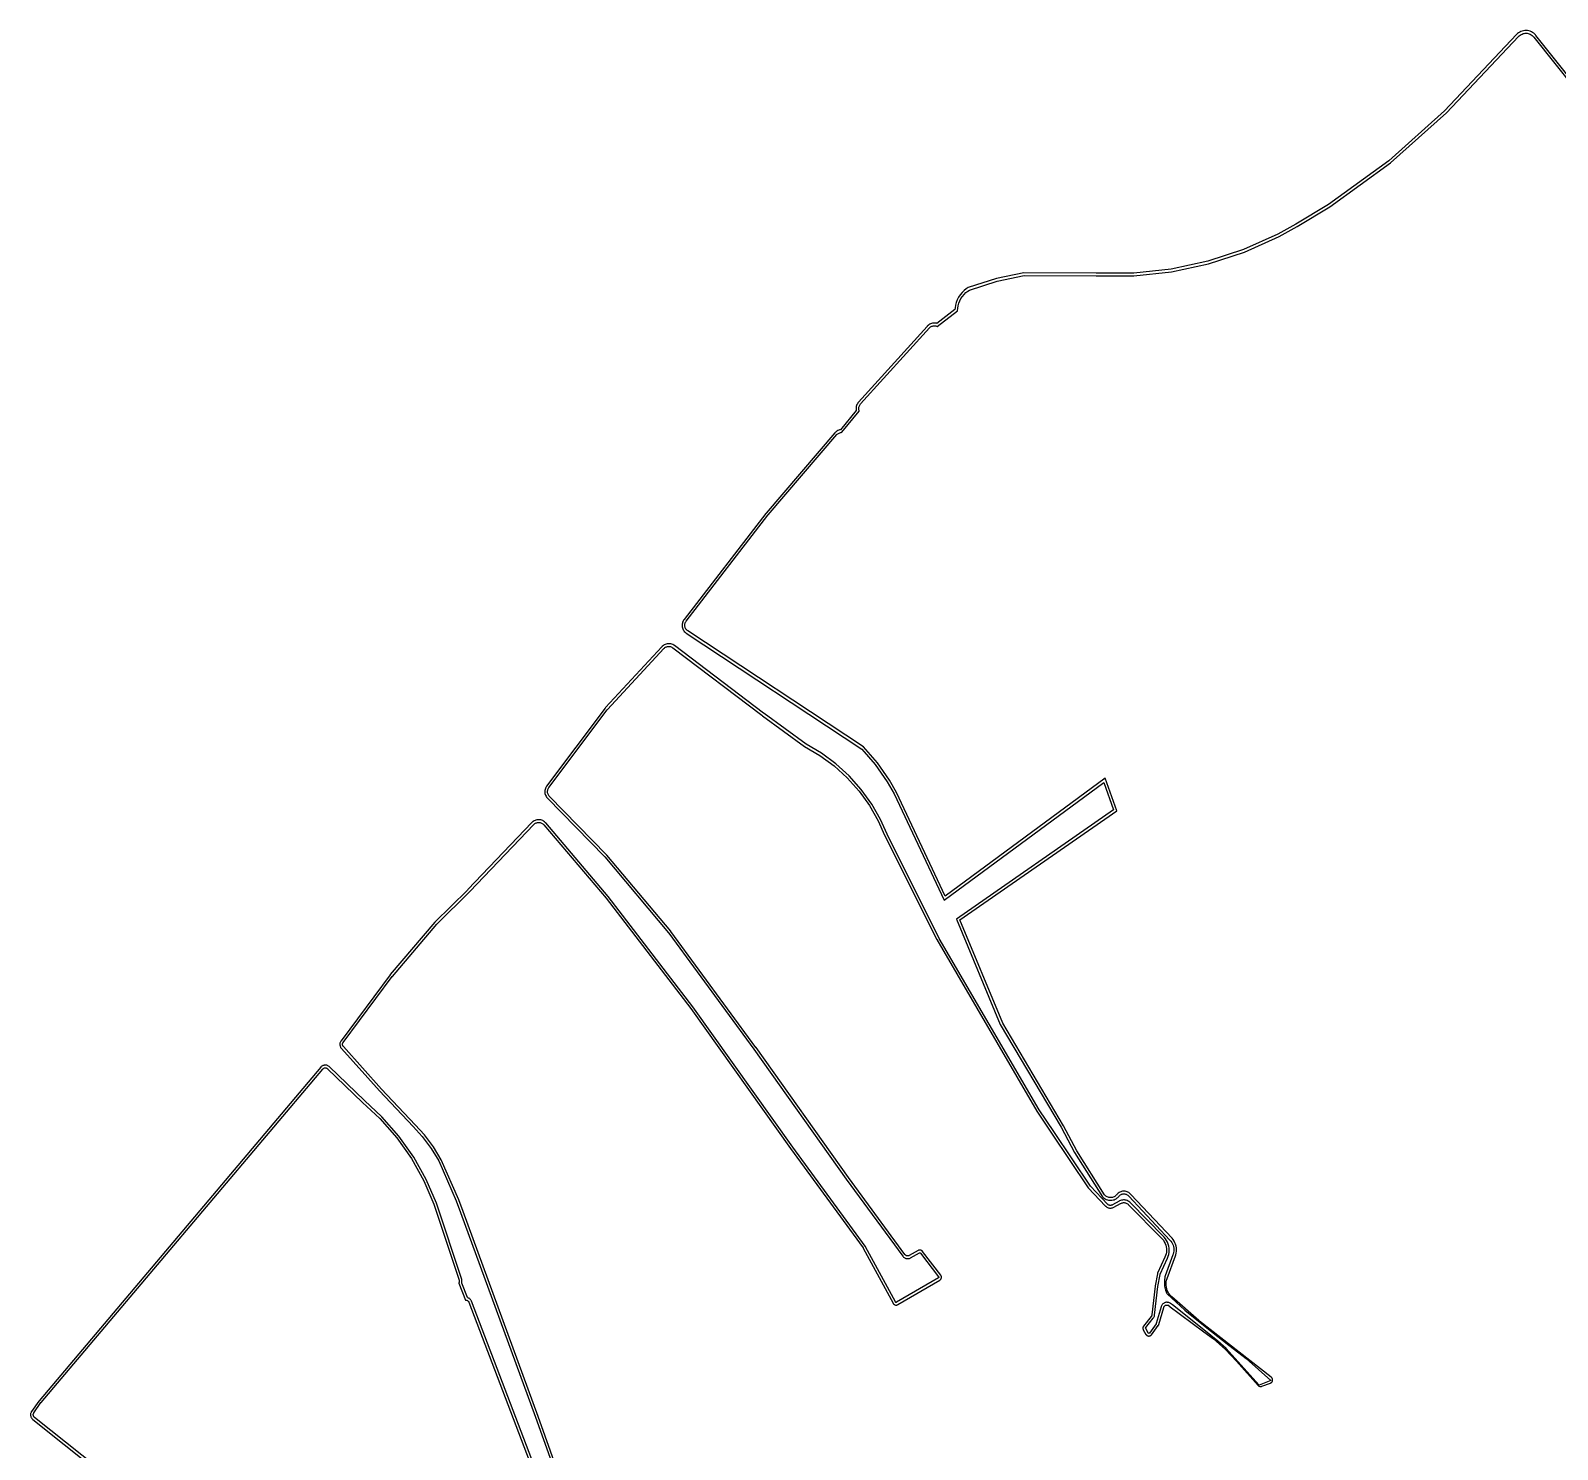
# Model space of a CAD drawing. Header units: millimetres. Extents: x 676447 to 689606, y 7455628 to 7463967.
# Drawn here: x 681725.7 to 682177.6, y 7463356.9 to 7463776.8 of the extents above; entities that cross this region are included whole.
import ezdxf

# ---------------------------------------------------------------- set-up
doc = ezdxf.new("R2010")
doc.units = ezdxf.units.MM
doc.header["$LTSCALE"] = 0.1
doc.header["$MEASUREMENT"] = 0
doc.layers.add('MUB_MEIOFIO', color=7, linetype='Continuous')
doc.layers.add('MUB_QUADRAS', color=7, linetype='Continuous')

msp = doc.modelspace()

# ---------------------------------------------------------------- linework, layer by layer
at = {"layer": 'MUB_MEIOFIO', "color": 244, "linetype": 'Continuous'}
for points in [[(682202.67, 7463735.92), (682171.18, 7463775.41), (682171.1, 7463775.51), (682170.84, 7463775.79), (682170.53, 7463776.05), (682170.21, 7463776.27), (682169.85, 7463776.46), (682169.49, 7463776.61), (682169.11, 7463776.73), (682168.71, 7463776.81), (682168.31, 7463776.83), (682167.93, 7463776.82), (682167.54, 7463776.77), (682167.14, 7463776.68), (682166.75, 7463776.54), (682166.41, 7463776.36), (682166.07, 7463776.16), (682165.74, 7463775.91), (682165.48, 7463775.65), (682144.13, 7463753.09), (682127.68, 7463738.31), (682109.76, 7463725.34), (682100.17, 7463719.48), (682094.83, 7463716.55), (682084.68, 7463712), (682074.11, 7463708.54), (682063.24, 7463706.21), (682052.2, 7463705.02), (682041.04, 7463704.99), (682019.69, 7463705.13), (682011.57, 7463703.42), (682003.19, 7463700.75), (682002.63, 7463700.38), (682001.98, 7463699.86), (682001.38, 7463699.27), (682000.84, 7463698.62), (682000.37, 7463697.92), (681999.98, 7463697.17), (681999.68, 7463696.38), (681999.45, 7463695.57), (681999.31, 7463694.74), (681999.29, 7463694.32), (681993.88, 7463690.18), (681993.82, 7463690.2), (681993.54, 7463690.24), (681993.25, 7463690.27), (681992.94, 7463690.26), (681992.66, 7463690.22), (681992.38, 7463690.15), (681992.09, 7463690.05), (681991.82, 7463689.9), (681991.59, 7463689.75), (681991.36, 7463689.58), (681991.08, 7463689.32), (681991.05, 7463689.27), (681970.72, 7463666.85), (681970.55, 7463666.63), (681970.4, 7463666.39), (681970.27, 7463666.15), (681970.15, 7463665.86), (681970.07, 7463665.56), (681970.04, 7463665.29), (681970.01, 7463665.01), (681970.02, 7463664.68), (681970.08, 7463664.4), (681970.08, 7463664.4), (681965.37, 7463658.69), (681965.16, 7463658.64), (681964.89, 7463658.55), (681964.61, 7463658.44), (681964.35, 7463658.28), (681964.11, 7463658.11), (681963.91, 7463657.93), (681963.77, 7463657.78), (681943.38, 7463634.04), (681943.3, 7463633.94), (681919.11, 7463602.53), (681918.95, 7463602.31), (681918.81, 7463602.04), (681918.69, 7463601.76), (681918.61, 7463601.49), (681918.55, 7463601.2), (681918.54, 7463600.91), (681918.54, 7463600.62), (681918.58, 7463600.32), (681918.65, 7463600.04), (681918.75, 7463599.77), (681918.88, 7463599.5), (681919.03, 7463599.25), (681919.2, 7463599.03), (681919.41, 7463598.79), (681919.61, 7463598.63), (681919.76, 7463598.52), (681971.69, 7463564.2), (681975.69, 7463559.59), (681979.22, 7463554.53), (681981.29, 7463550.94), (681996.06, 7463519.47), (682043.32, 7463554.34), (682046.19, 7463546.2), (681999.71, 7463513.9), (682012.7, 7463482.73), (682030.7, 7463452.31), (682034.65, 7463444.85), (682042.89, 7463431.73), (682043.17, 7463431.46), (682043.44, 7463431.24), (682043.73, 7463431.07), (682044.04, 7463430.91), (682044.38, 7463430.8), (682044.7, 7463430.72), (682045.03, 7463430.67), (682045.37, 7463430.66), (682045.73, 7463430.69), (682046.06, 7463430.75), (682046.4, 7463430.84), (682046.7, 7463430.98), (682047, 7463431.13), (682047.3, 7463431.34), (682047.52, 7463431.53), (682047.65, 7463431.64), (682047.85, 7463431.91), (682047.97, 7463432.05), (682048.11, 7463432.17), (682048.27, 7463432.29), (682048.43, 7463432.39), (682048.6, 7463432.46), (682048.78, 7463432.52), (682048.98, 7463432.56), (682049.16, 7463432.58), (682049.35, 7463432.58), (682049.54, 7463432.56), (682049.72, 7463432.52), (682049.91, 7463432.46), (682050.08, 7463432.39), (682050.24, 7463432.29), (682050.39, 7463432.18), (682050.54, 7463432.04), (682050.68, 7463431.89), (682050.73, 7463431.84), (682062.9, 7463418.88), (682063.2, 7463418.53), (682063.44, 7463418.16), (682063.66, 7463417.76), (682063.82, 7463417.37), (682063.94, 7463416.95), (682064.03, 7463416.5), (682064.06, 7463416.07), (682064.04, 7463415.64), (682063.98, 7463415.2), (682063.87, 7463414.76), (682063.79, 7463414.51), (682061.48, 7463408.28), (682061.42, 7463408.03), (682061.37, 7463407.78), (682061.33, 7463407.53), (682061.29, 7463407.28), (682061.27, 7463407.03), (682061.25, 7463406.78), (682061.24, 7463406.52), (682061.24, 7463406.27), (682061.25, 7463406.02), (682061.26, 7463405.76), (682061.29, 7463405.51), (682061.32, 7463405.26), (682061.36, 7463405.01), (682061.42, 7463404.76), (682061.47, 7463404.52), (682061.54, 7463404.27), (682061.62, 7463404.03), (682061.7, 7463403.79), (682061.79, 7463403.55), (682061.89, 7463403.32), (682062, 7463403.09), (682062.12, 7463402.86), (682067.34, 7463398.17), (682073.79, 7463392.89), (682080.31, 7463387.79), (682085.42, 7463383.83), (682092.78, 7463377.33), (682089.27, 7463375.96), (682079.48, 7463386.77), (682077.1, 7463389.01), (682072.95, 7463392.35), (682063.66, 7463399.68), (682063.07, 7463400.12), (682062.94, 7463400.21), (682062.77, 7463400.3), (682062.59, 7463400.38), (682062.39, 7463400.44), (682062.21, 7463400.46), (682062.07, 7463400.47), (682061.84, 7463400.47), (682061.66, 7463400.43), (682061.49, 7463400.4), (682061.29, 7463400.32), (682061.15, 7463400.25), (682060.97, 7463400.15), (682060.8, 7463400), (682060.7, 7463399.9), (682060.57, 7463399.76), (682060.47, 7463399.6), (682060.38, 7463399.43), (682060.3, 7463399.24), (682060.28, 7463399.16), (682058.85, 7463394.19), (682058.83, 7463394.14), (682058.82, 7463394.12), (682056.82, 7463391.37), (682056.81, 7463391.36), (682056.79, 7463391.34), (682056.79, 7463391.34), (682056.78, 7463391.33), (682056.76, 7463391.32), (682056.72, 7463391.3), (682056.7, 7463391.29), (682056.7, 7463391.29), (682056.65, 7463391.28), (682056.59, 7463391.3), (682056.59, 7463391.3), (682056.57, 7463391.3), (682056.53, 7463391.33), (682056.51, 7463391.35), (682056.51, 7463391.35), (682056.48, 7463391.38), (682056.47, 7463391.39), (682055.72, 7463392.68), (682055.71, 7463392.72), (682055.69, 7463392.77), (682055.69, 7463392.79), (682055.68, 7463392.84), (682055.7, 7463392.9), (682055.7, 7463392.9), (682055.73, 7463392.95), (682055.76, 7463392.99), (682057.96, 7463395.74), (682058.06, 7463395.87), (682058.16, 7463396.06), (682058.22, 7463396.2), (682058.29, 7463396.37), (682058.34, 7463396.62), (682058.34, 7463396.69), (682059.32, 7463405.16), (682059.33, 7463405.19), (682059.96, 7463408.71), (682059.96, 7463408.73), (682059.98, 7463408.79), (682059.99, 7463408.8), (682062.15, 7463413.53), (682062.36, 7463414.08), (682062.52, 7463414.65), (682062.63, 7463415.26), (682062.66, 7463415.86), (682062.64, 7463416.47), (682062.54, 7463417.07), (682062.39, 7463417.66), (682062.19, 7463418.22), (682061.92, 7463418.77), (682061.59, 7463419.29), (682061.21, 7463419.76), (682061.01, 7463419.98), (682051.21, 7463429.93), (682051.02, 7463430.11), (682050.77, 7463430.3), (682050.52, 7463430.44), (682050.26, 7463430.56), (682049.97, 7463430.66), (682049.68, 7463430.72), (682049.41, 7463430.76), (682049.1, 7463430.76), (682048.82, 7463430.73), (682048.51, 7463430.67), (682048.23, 7463430.58), (682048, 7463430.48), (682047.88, 7463430.42), (682045.87, 7463429.3), (682045.75, 7463429.23), (682045.65, 7463429.2), (682045.53, 7463429.17), (682045.39, 7463429.15), (682045.28, 7463429.14), (682045.15, 7463429.15), (682045.02, 7463429.17), (682044.91, 7463429.21), (682044.78, 7463429.26), (682044.66, 7463429.31), (682044.59, 7463429.37), (682044.46, 7463429.48), (682044.4, 7463429.54), (682039.34, 7463434.85), (682028.51, 7463450.98), (682024.16, 7463457.42), (681994.57, 7463508.18), (681979.18, 7463539.05), (681977.28, 7463543.3), (681974.65, 7463547.92), (681971.55, 7463552.25), (681968, 7463556.23), (681964.06, 7463559.82), (681959.77, 7463562.97), (681955.24, 7463565.62), (681942.79, 7463574.68), (681942.61, 7463574.82), (681916.28, 7463594.81), (681916.06, 7463594.96), (681915.8, 7463595.1), (681915.52, 7463595.22), (681915.24, 7463595.3), (681914.96, 7463595.34), (681914.67, 7463595.37), (681914.36, 7463595.36), (681914.08, 7463595.32), (681913.8, 7463595.25), (681913.53, 7463595.15), (681913.25, 7463595.02), (681913.01, 7463594.86), (681912.78, 7463594.69), (681912.59, 7463594.51), (681912.56, 7463594.48), (681895.91, 7463576.45), (681895.76, 7463576.27), (681878.46, 7463553.26), (681878.32, 7463553.03), (681878.19, 7463552.78), (681878.08, 7463552.52), (681877.99, 7463552.22), (681877.95, 7463551.93), (681877.92, 7463551.65), (681877.93, 7463551.34), (681877.97, 7463551.07), (681878.04, 7463550.78), (681878.14, 7463550.51), (681878.27, 7463550.25), (681878.43, 7463549.99), (681878.6, 7463549.77), (681878.7, 7463549.65), (681895.62, 7463532.39), (681895.7, 7463532.3), (681914.54, 7463509.77), (681914.6, 7463509.69), (681939.79, 7463475.39), (681939.81, 7463475.37), (681967.12, 7463436.91), (681983.84, 7463414.13), (681983.95, 7463413.98), (681984.09, 7463413.86), (681984.24, 7463413.73), (681984.4, 7463413.64), (681984.54, 7463413.57), (681984.75, 7463413.48), (681984.92, 7463413.45), (681984.92, 7463413.45), (681985.07, 7463413.42), (681985.29, 7463413.4), (681985.5, 7463413.42), (681985.65, 7463413.44), (681985.84, 7463413.48), (681986.03, 7463413.57), (681986.14, 7463413.62), (681988.77, 7463415.1), (681988.83, 7463415.12), (681988.85, 7463415.13), (681988.87, 7463415.13), (681988.9, 7463415.14), (681988.92, 7463415.14), (681988.95, 7463415.14), (681988.97, 7463415.13), (681988.99, 7463415.13), (681989, 7463415.12), (681989.04, 7463415.09), (681989.08, 7463415.05), (681989.11, 7463415.02), (681994.42, 7463408.04), (681994.45, 7463407.99), (681994.46, 7463407.98), (681994.46, 7463407.96), (681994.47, 7463407.93), (681994.48, 7463407.9), (681994.48, 7463407.89), (681994.48, 7463407.87), (681994.47, 7463407.84), (681994.46, 7463407.81), (681994.45, 7463407.79), (681994.43, 7463407.77), (681994.38, 7463407.72), (681994.37, 7463407.72), (681981.94, 7463400.48), (681981.91, 7463400.46), (681981.89, 7463400.45), (681981.89, 7463400.45), (681981.84, 7463400.44), (681981.79, 7463400.46), (681981.77, 7463400.46), (681981.73, 7463400.48), (681981.72, 7463400.49), (681981.7, 7463400.5), (681981.69, 7463400.51), (681981.66, 7463400.56), (681981.65, 7463400.58), (681972.85, 7463416.88), (681972.78, 7463417.01), (681972.74, 7463417.08), (681951.3, 7463446.43), (681921.71, 7463487.89), (681921.68, 7463487.92), (681896.69, 7463520.55), (681878.21, 7463542.32), (681878.02, 7463542.51), (681877.81, 7463542.7), (681877.57, 7463542.87), (681877.31, 7463543.01), (681877.04, 7463543.12), (681876.74, 7463543.21), (681876.45, 7463543.25), (681876.19, 7463543.28), (681875.88, 7463543.28), (681875.58, 7463543.24), (681875.3, 7463543.17), (681875.03, 7463543.07), (681874.76, 7463542.94), (681874.51, 7463542.79), (681874.27, 7463542.62), (681874.08, 7463542.42), (681855.15, 7463522.61), (681855.03, 7463522.48), (681845.34, 7463512.94), (681832.2, 7463497.43), (681832.15, 7463497.36), (681817.63, 7463477.86), (681817.54, 7463477.73), (681817.45, 7463477.56), (681817.37, 7463477.38), (681817.31, 7463477.17), (681817.29, 7463476.99), (681817.28, 7463476.85), (681817.28, 7463476.62), (681817.32, 7463476.41), (681817.36, 7463476.27), (681817.36, 7463476.27), (681817.42, 7463476.09), (681817.51, 7463475.92), (681817.59, 7463475.78), (681817.72, 7463475.62), (681828.97, 7463463.04), (681829, 7463463.01), (681838.96, 7463452.45), (681841.65, 7463449.53), (681844.28, 7463446.03), (681846.52, 7463442.29), (681851.71, 7463430.54), (681852.98, 7463427.06), (681875.18, 7463366.45), (681884.6, 7463340.08)], [(681880.09, 7463338.17), (681856.18, 7463400.82), (681856.11, 7463400.97), (681856.02, 7463401.13), (681855.91, 7463401.27), (681855.79, 7463401.42), (681855.64, 7463401.54), (681855.5, 7463401.65), (681855.34, 7463401.74), (681855.17, 7463401.83), (681855.03, 7463401.87), (681853.33, 7463406.14), (681853.36, 7463406.24), (681853.39, 7463406.43), (681853.41, 7463406.64), (681853.4, 7463406.83), (681853.38, 7463406.97), (681853.35, 7463407.13), (681853.33, 7463407.21), (681845.84, 7463429.83), (681842.84, 7463436.81), (681839.12, 7463443.46), (681834.73, 7463449.67), (681829.71, 7463455.39), (681824.57, 7463460.18), (681814.19, 7463470.16), (681814.06, 7463470.28), (681813.9, 7463470.38), (681813.75, 7463470.47), (681813.58, 7463470.54), (681813.39, 7463470.6), (681813.2, 7463470.63), (681813.03, 7463470.65), (681812.8, 7463470.65), (681812.62, 7463470.61), (681812.49, 7463470.59), (681812.28, 7463470.53), (681812.11, 7463470.44), (681811.93, 7463470.34), (681811.78, 7463470.21), (681811.68, 7463470.12), (681811.6, 7463470.04), (681728.26, 7463371.36), (681728.18, 7463371.25), (681726.05, 7463368.17), (681725.98, 7463368.05), (681725.89, 7463367.88), (681725.83, 7463367.7), (681725.78, 7463367.52), (681725.76, 7463367.34), (681725.75, 7463367.16), (681725.77, 7463366.94), (681725.8, 7463366.76), (681725.85, 7463366.59), (681725.93, 7463366.41), (681726.02, 7463366.24), (681726.12, 7463366.08), (681726.25, 7463365.94), (681726.39, 7463365.8), (681726.46, 7463365.75), (681772.79, 7463328.83)]]:
    msp.add_lwpolyline(points, dxfattribs=at)
at = {"layer": 'MUB_QUADRAS', "linetype": 'Continuous'}
for points in [[(681885.36, 7463340.33), (681875.93, 7463366.72), (681853.73, 7463427.33), (681852.45, 7463430.84), (681847.23, 7463442.66), (681844.94, 7463446.48), (681842.27, 7463450.04), (681839.55, 7463453), (681829.57, 7463463.57), (681829.55, 7463463.59), (681818.33, 7463476.13), (681818.26, 7463476.22), (681818.21, 7463476.31), (681818.16, 7463476.4), (681818.13, 7463476.5), (681818.1, 7463476.6), (681818.08, 7463476.7), (681818.08, 7463476.81), (681818.09, 7463476.91), (681818.1, 7463477.02), (681818.13, 7463477.12), (681818.17, 7463477.22), (681818.22, 7463477.31), (681818.28, 7463477.4), (681832.78, 7463496.87), (681832.82, 7463496.92), (681845.93, 7463512.4), (681855.62, 7463521.93), (681855.74, 7463522.07), (681874.65, 7463541.86), (681874.8, 7463542.01), (681874.96, 7463542.13), (681875.14, 7463542.24), (681875.33, 7463542.33), (681875.53, 7463542.4), (681875.73, 7463542.45), (681875.94, 7463542.48), (681876.15, 7463542.48), (681876.36, 7463542.46), (681876.57, 7463542.43), (681876.77, 7463542.37), (681876.96, 7463542.29), (681877.14, 7463542.19), (681877.31, 7463542.07), (681877.47, 7463541.93), (681877.62, 7463541.78), (681896.07, 7463520.05), (681921.08, 7463487.39), (681921.1, 7463487.37), (681950.65, 7463445.96), (681972.08, 7463416.62), (681972.1, 7463416.59), (681972.15, 7463416.5), (681980.96, 7463400.17), (681980.98, 7463400.14), (681981.03, 7463400.05), (681981.1, 7463399.97), (681981.17, 7463399.9), (681981.26, 7463399.83), (681981.34, 7463399.78), (681981.44, 7463399.73), (681981.53, 7463399.69), (681981.64, 7463399.67), (681981.74, 7463399.65), (681981.84, 7463399.64), (681981.95, 7463399.65), (681982.05, 7463399.67), (681982.15, 7463399.69), (681982.25, 7463399.73), (681982.34, 7463399.78), (681994.78, 7463407.03), (681994.8, 7463407.04), (681994.88, 7463407.1), (681994.96, 7463407.17), (681995.04, 7463407.24), (681995.1, 7463407.32), (681995.16, 7463407.41), (681995.2, 7463407.51), (681995.24, 7463407.61), (681995.26, 7463407.71), (681995.28, 7463407.81), (681995.28, 7463407.92), (681995.27, 7463408.02), (681995.25, 7463408.12), (681995.22, 7463408.22), (681995.18, 7463408.32), (681995.13, 7463408.41), (681995.07, 7463408.5), (681989.71, 7463415.55), (681989.66, 7463415.6), (681989.59, 7463415.68), (681989.51, 7463415.74), (681989.42, 7463415.8), (681989.33, 7463415.85), (681989.23, 7463415.89), (681989.13, 7463415.92), (681989.03, 7463415.94), (681988.92, 7463415.94), (681988.82, 7463415.94), (681988.72, 7463415.92), (681988.61, 7463415.9), (681988.52, 7463415.86), (681988.42, 7463415.82), (681985.77, 7463414.33), (681985.69, 7463414.29), (681985.6, 7463414.25), (681985.5, 7463414.23), (681985.39, 7463414.21), (681985.29, 7463414.2), (681985.18, 7463414.21), (681985.08, 7463414.23), (681984.98, 7463414.25), (681984.88, 7463414.29), (681984.79, 7463414.34), (681984.7, 7463414.39), (681984.62, 7463414.46), (681984.54, 7463414.53), (681984.48, 7463414.61), (681967.77, 7463437.38), (681940.42, 7463475.89), (681940.4, 7463475.91), (681915.24, 7463510.18), (681915.16, 7463510.28), (681896.31, 7463532.81), (681896.21, 7463532.93), (681879.29, 7463550.2), (681879.21, 7463550.29), (681879.08, 7463550.45), (681878.97, 7463550.63), (681878.88, 7463550.82), (681878.81, 7463551.01), (681878.76, 7463551.22), (681878.73, 7463551.42), (681878.72, 7463551.63), (681878.74, 7463551.84), (681878.77, 7463552.05), (681878.83, 7463552.25), (681878.91, 7463552.44), (681879.01, 7463552.63), (681879.12, 7463552.8), (681896.38, 7463575.77), (681896.51, 7463575.92), (681913.14, 7463593.93), (681913.15, 7463593.94), (681913.3, 7463594.08), (681913.47, 7463594.21), (681913.64, 7463594.32), (681913.83, 7463594.41), (681914.03, 7463594.48), (681914.23, 7463594.53), (681914.44, 7463594.56), (681914.65, 7463594.57), (681914.86, 7463594.55), (681915.06, 7463594.52), (681915.26, 7463594.46), (681915.46, 7463594.38), (681915.64, 7463594.28), (681915.82, 7463594.16), (681942.12, 7463574.19), (681942.31, 7463574.04), (681954.8, 7463564.95), (681959.33, 7463562.3), (681963.55, 7463559.2), (681967.43, 7463555.67), (681970.92, 7463551.75), (681973.98, 7463547.49), (681976.57, 7463542.94), (681978.46, 7463538.71), (681993.87, 7463507.8), (682023.48, 7463456.99), (682027.85, 7463450.53), (682038.71, 7463434.35), (682043.84, 7463428.96), (682043.93, 7463428.88), (682044.09, 7463428.74), (682044.26, 7463428.62), (682044.45, 7463428.53), (682044.64, 7463428.45), (682044.85, 7463428.39), (682045.05, 7463428.36), (682045.26, 7463428.34), (682045.47, 7463428.35), (682045.68, 7463428.38), (682045.88, 7463428.43), (682046.08, 7463428.5), (682046.26, 7463428.6), (682048.25, 7463429.71), (682048.33, 7463429.75), (682048.52, 7463429.83), (682048.72, 7463429.9), (682048.93, 7463429.94), (682049.14, 7463429.96), (682049.35, 7463429.96), (682049.55, 7463429.93), (682049.76, 7463429.89), (682049.96, 7463429.82), (682050.15, 7463429.73), (682050.33, 7463429.63), (682050.5, 7463429.5), (682050.65, 7463429.36), (682060.43, 7463419.42), (682060.61, 7463419.23), (682060.94, 7463418.82), (682061.22, 7463418.38), (682061.45, 7463417.91), (682061.63, 7463417.42), (682061.76, 7463416.91), (682061.84, 7463416.39), (682061.86, 7463415.87), (682061.83, 7463415.35), (682061.74, 7463414.83), (682061.6, 7463414.33), (682061.41, 7463413.84), (682059.24, 7463409.09), (682059.23, 7463409.06), (682059.19, 7463408.96), (682059.17, 7463408.86), (682058.54, 7463405.33), (682058.53, 7463405.27), (682057.54, 7463396.74), (682057.54, 7463396.7), (682057.52, 7463396.6), (682057.48, 7463396.5), (682057.44, 7463396.4), (682057.39, 7463396.31), (682057.33, 7463396.23), (682055.1, 7463393.45), (682055.07, 7463393.4), (682055.01, 7463393.32), (682054.96, 7463393.22), (682054.93, 7463393.13), (682054.9, 7463393.02), (682054.88, 7463392.92), (682054.88, 7463392.82), (682054.89, 7463392.71), (682054.9, 7463392.61), (682054.93, 7463392.51), (682054.97, 7463392.41), (682055.01, 7463392.32), (682055.79, 7463390.98), (682055.84, 7463390.9), (682055.91, 7463390.82), (682055.98, 7463390.74), (682056.07, 7463390.68), (682056.15, 7463390.62), (682056.25, 7463390.57), (682056.34, 7463390.53), (682056.44, 7463390.51), (682056.55, 7463390.49), (682056.65, 7463390.48), (682056.76, 7463390.49), (682056.86, 7463390.51), (682056.96, 7463390.53), (682057.06, 7463390.57), (682057.15, 7463390.62), (682057.24, 7463390.67), (682057.32, 7463390.74), (682057.4, 7463390.81), (682057.46, 7463390.89), (682059.45, 7463393.62), (682059.48, 7463393.65), (682059.53, 7463393.74), (682059.57, 7463393.83), (682059.61, 7463393.93), (682061.05, 7463398.95), (682061.06, 7463398.99), (682061.1, 7463399.09), (682061.15, 7463399.18), (682061.21, 7463399.27), (682061.28, 7463399.35), (682061.35, 7463399.42), (682061.43, 7463399.49), (682061.52, 7463399.54), (682061.62, 7463399.59), (682061.72, 7463399.63), (682061.82, 7463399.65), (682061.92, 7463399.67), (682062.03, 7463399.67), (682062.13, 7463399.66), (682062.23, 7463399.65), (682062.33, 7463399.62), (682062.43, 7463399.58), (682062.52, 7463399.53), (682062.61, 7463399.47), (682072.96, 7463391.72), (682075.75, 7463389.68), (682079.33, 7463386.53), (682082.56, 7463383.03), (682088.97, 7463375.89), (682088.99, 7463375.87), (682089.07, 7463375.79), (682089.15, 7463375.73), (682089.24, 7463375.68), (682089.34, 7463375.63), (682089.44, 7463375.6), (682089.54, 7463375.58), (682089.64, 7463375.56), (682089.75, 7463375.56), (682089.85, 7463375.57), (682089.95, 7463375.59), (682090.05, 7463375.62), (682092.61, 7463376.54), (682092.64, 7463376.56), (682092.74, 7463376.6), (682092.83, 7463376.66), (682092.91, 7463376.72), (682092.99, 7463376.79), (682093.06, 7463376.87), (682093.12, 7463376.96), (682093.17, 7463377.05), (682093.21, 7463377.14), (682093.24, 7463377.24), (682093.26, 7463377.35), (682093.27, 7463377.45), (682093.27, 7463377.55), (682093.25, 7463377.66), (682093.23, 7463377.76), (682093.2, 7463377.86), (682093.15, 7463377.95), (682093.1, 7463378.04), (682093.04, 7463378.13), (682092.96, 7463378.2), (682092.88, 7463378.27), (682071.64, 7463394.87), (682071.41, 7463395.06), (682063.45, 7463402.07), (682063.27, 7463402.24), (682062.91, 7463402.63), (682062.6, 7463403.05), (682062.33, 7463403.5), (682062.11, 7463403.97), (682061.95, 7463404.47), (682061.83, 7463404.98), (682061.77, 7463405.5), (682061.76, 7463406.02), (682061.81, 7463406.54), (682061.91, 7463407.06), (682062.07, 7463407.56), (682064.55, 7463414.25), (682064.64, 7463414.54), (682064.77, 7463415.05), (682064.84, 7463415.57), (682064.86, 7463416.09), (682064.82, 7463416.61), (682064.72, 7463417.13), (682064.58, 7463417.63), (682064.38, 7463418.11), (682064.13, 7463418.57), (682063.84, 7463419.01), (682063.5, 7463419.41), (682051.33, 7463432.36), (682051.29, 7463432.41), (682051.11, 7463432.61), (682050.9, 7463432.8), (682050.68, 7463432.96), (682050.44, 7463433.1), (682050.19, 7463433.21), (682049.93, 7463433.29), (682049.67, 7463433.35), (682049.39, 7463433.38), (682049.12, 7463433.38), (682048.85, 7463433.35), (682048.58, 7463433.29), (682048.32, 7463433.21), (682048.07, 7463433.1), (682047.83, 7463432.96), (682047.61, 7463432.8), (682047.4, 7463432.62), (682047.22, 7463432.41), (682047.06, 7463432.19), (682047, 7463432.14), (682046.81, 7463431.97), (682046.59, 7463431.82), (682046.36, 7463431.7), (682046.13, 7463431.6), (682045.88, 7463431.53), (682045.62, 7463431.48), (682045.36, 7463431.46), (682045.11, 7463431.47), (682044.85, 7463431.51), (682044.6, 7463431.57), (682044.35, 7463431.65), (682044.12, 7463431.77), (682043.9, 7463431.9), (682043.7, 7463432.06), (682043.51, 7463432.24), (682035.34, 7463445.25), (682031.4, 7463452.7), (682013.42, 7463483.09), (682000.7, 7463513.61), (682047.15, 7463545.89), (682043.71, 7463555.63), (681996.37, 7463520.69), (681982, 7463551.31), (681979.9, 7463554.96), (681976.32, 7463560.08), (681972.22, 7463564.81), (681920.23, 7463599.16), (681920.12, 7463599.25), (681919.96, 7463599.38), (681919.81, 7463599.54), (681919.69, 7463599.7), (681919.58, 7463599.88), (681919.49, 7463600.07), (681919.42, 7463600.27), (681919.37, 7463600.47), (681919.34, 7463600.68), (681919.34, 7463600.89), (681919.35, 7463601.1), (681919.39, 7463601.3), (681919.45, 7463601.5), (681919.53, 7463601.7), (681919.63, 7463601.88), (681919.75, 7463602.05), (681943.94, 7463633.46), (681944, 7463633.54), (681964.36, 7463657.24), (681964.47, 7463657.35), (681964.62, 7463657.49), (681964.79, 7463657.61), (681964.97, 7463657.72), (681965.17, 7463657.8), (681965.37, 7463657.87), (681965.57, 7463657.91), (681965.78, 7463657.93), (681970.97, 7463664.22), (681970.91, 7463664.38), (681970.86, 7463664.58), (681970.82, 7463664.78), (681970.81, 7463664.99), (681970.83, 7463665.2), (681970.86, 7463665.41), (681970.91, 7463665.61), (681970.99, 7463665.81), (681971.09, 7463665.99), (681971.2, 7463666.17), (681971.33, 7463666.33), (681991.72, 7463688.81), (681991.73, 7463688.83), (681991.88, 7463688.97), (681992.05, 7463689.1), (681992.22, 7463689.21), (681992.41, 7463689.31), (681992.61, 7463689.38), (681992.81, 7463689.43), (681993.02, 7463689.46), (681993.23, 7463689.47), (681993.44, 7463689.45), (681993.64, 7463689.42), (681993.84, 7463689.36), (681994.02, 7463689.29), (682000.06, 7463693.9), (682000.11, 7463694.65), (682000.23, 7463695.4), (682000.44, 7463696.13), (682000.71, 7463696.84), (682001.06, 7463697.51), (682001.48, 7463698.14), (682001.97, 7463698.73), (682002.51, 7463699.26), (682003.1, 7463699.73), (682003.54, 7463700.02), (682011.77, 7463702.65), (682019.77, 7463704.33), (682041.04, 7463704.19), (682052.24, 7463704.22), (682063.37, 7463705.42), (682074.32, 7463707.77), (682084.97, 7463711.25), (682095.19, 7463715.83), (682100.57, 7463718.79), (682110.2, 7463724.67), (682128.18, 7463737.69), (682144.69, 7463752.52), (682166.05, 7463775.09), (682166.27, 7463775.31), (682166.52, 7463775.5), (682166.79, 7463775.66), (682167.07, 7463775.8), (682167.37, 7463775.91), (682167.68, 7463775.98), (682167.99, 7463776.02), (682168.3, 7463776.03), (682168.61, 7463776.01), (682168.92, 7463775.95), (682169.22, 7463775.86), (682169.51, 7463775.74), (682169.79, 7463775.59), (682170.05, 7463775.41), (682170.29, 7463775.21), (682170.5, 7463774.98), (682170.57, 7463774.9), (682202.02, 7463735.45)], [(681773.29, 7463329.45), (681726.93, 7463366.4), (681726.9, 7463366.42), (681726.83, 7463366.49), (681726.76, 7463366.57), (681726.7, 7463366.66), (681726.65, 7463366.75), (681726.61, 7463366.85), (681726.58, 7463366.95), (681726.56, 7463367.05), (681726.55, 7463367.16), (681726.56, 7463367.26), (681726.57, 7463367.37), (681726.6, 7463367.47), (681726.63, 7463367.57), (681726.68, 7463367.66), (681726.73, 7463367.75), (681728.83, 7463370.78), (681728.89, 7463370.86), (681812.19, 7463469.5), (681812.23, 7463469.54), (681812.31, 7463469.61), (681812.39, 7463469.68), (681812.48, 7463469.73), (681812.58, 7463469.78), (681812.68, 7463469.81), (681812.78, 7463469.83), (681812.88, 7463469.85), (681812.99, 7463469.85), (681813.09, 7463469.84), (681813.2, 7463469.82), (681813.3, 7463469.79), (681813.39, 7463469.75), (681813.48, 7463469.7), (681813.57, 7463469.64), (681813.65, 7463469.57), (681824.02, 7463459.6), (681829.14, 7463454.83), (681834.1, 7463449.17), (681838.44, 7463443.03), (681842.12, 7463436.46), (681845.09, 7463429.55), (681852.56, 7463406.99), (681852.57, 7463406.95), (681852.59, 7463406.85), (681852.6, 7463406.75), (681852.61, 7463406.64), (681852.6, 7463406.54), (681852.58, 7463406.43), (681852.55, 7463406.33), (681852.51, 7463406.24), (681852.46, 7463406.15), (681854.46, 7463401.14), (681854.57, 7463401.14), (681854.67, 7463401.13), (681854.77, 7463401.11), (681854.87, 7463401.08), (681854.97, 7463401.03), (681855.06, 7463400.98), (681855.14, 7463400.92), (681855.22, 7463400.85), (681855.29, 7463400.77), (681855.35, 7463400.69), (681855.4, 7463400.6), (681855.45, 7463400.5), (681879.34, 7463337.89)]]:
    msp.add_lwpolyline(points, dxfattribs=at)

doc.saveas('drawing.dxf')
